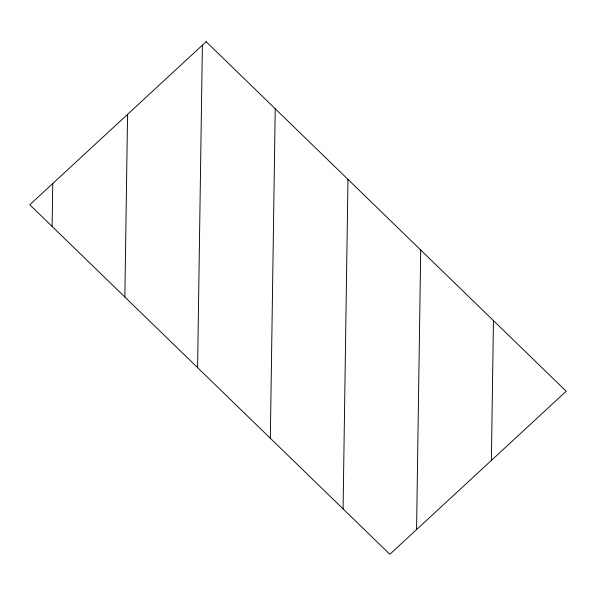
<?xml version="1.0" encoding="UTF-8"?>
<svg xmlns="http://www.w3.org/2000/svg" width="596" height="596" viewBox="0 0 596 596"><rect width="100%" height="100%" fill="white"/><g stroke="black" fill="none" stroke-linecap="round" stroke-linejoin="round"><path stroke-width="0.89" d="M52.113 226.428L52.753 183.546M124.855 297.039L127.566 114.365M197.596 367.657L202.387 45.184M270.338 438.276L275.233 108.777M343.08 508.887L347.975 179.389M416.567 529.591L420.716 250.007M491.38 460.417L493.458 320.618M206.141 41.705L29.8 204.763L389.858 554.295L566.2 391.237L206.141 41.705"/></g></svg>
